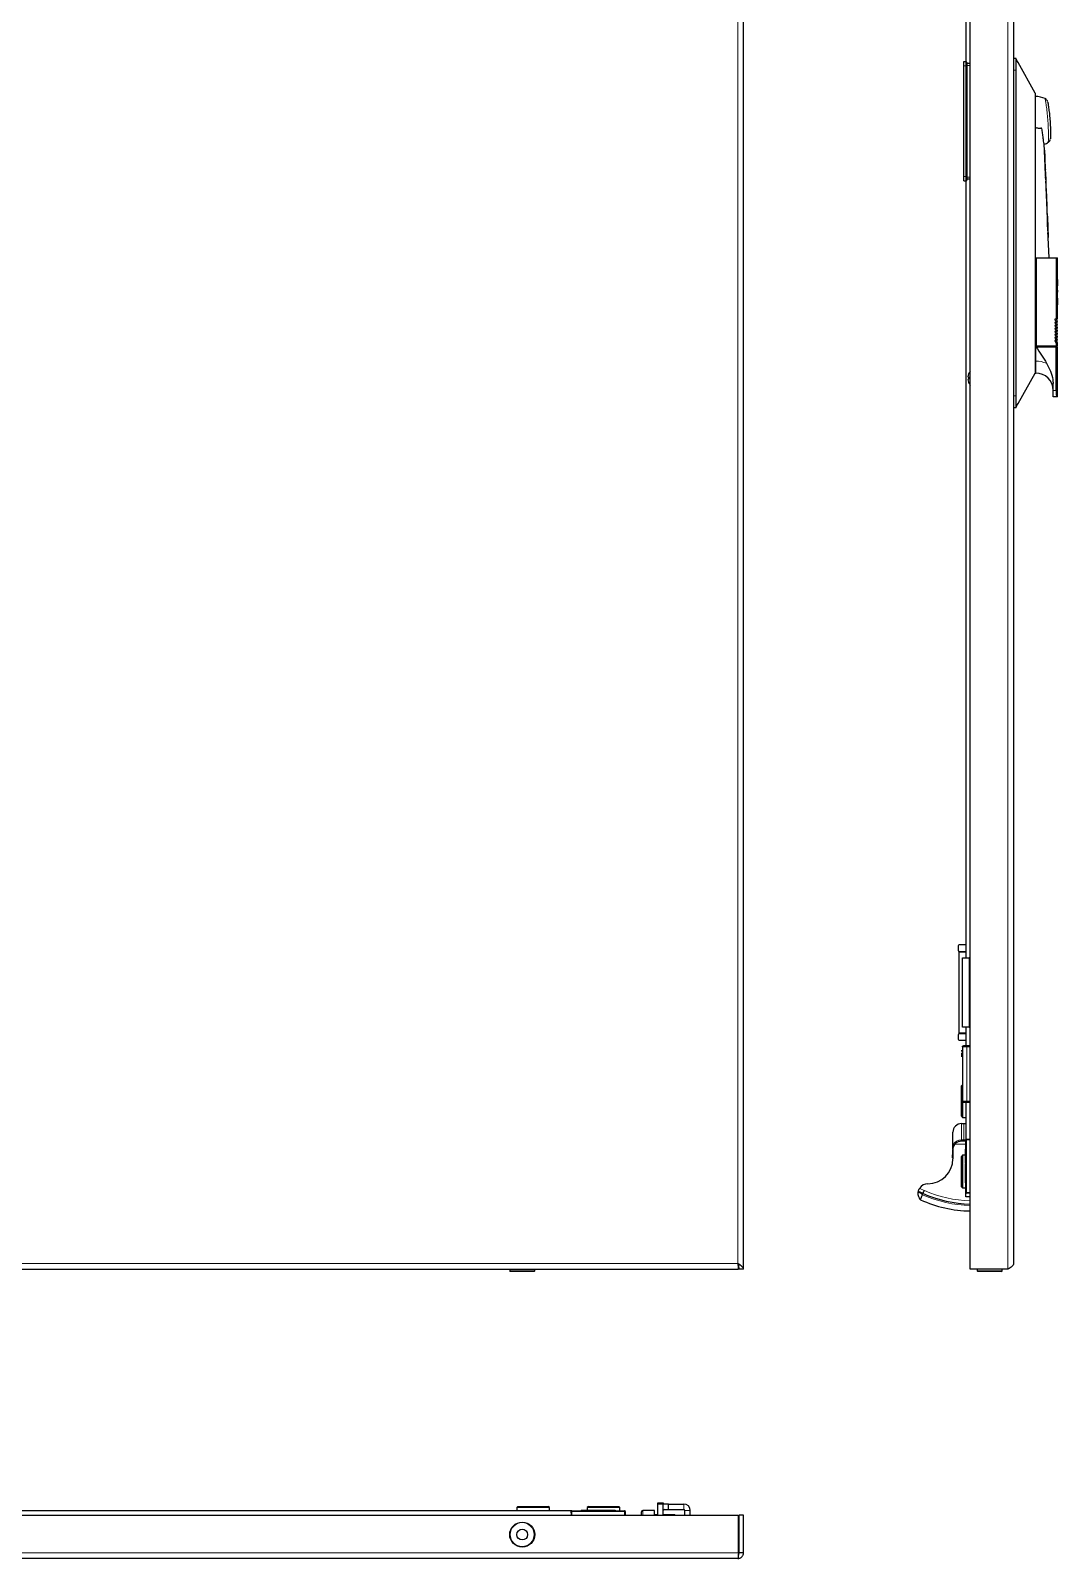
# Model space of a CAD drawing. Header units: millimetres. Extents: x -409 to 1413, y -262 to 1017.
# Drawn here: x 64 to 537, y -242 to 462 of the extents above; entities that cross this region are included whole.
import ezdxf

# ---------------------------------------------------------------- set-up
doc = ezdxf.new("R2010")
doc.units = ezdxf.units.MM

msp = doc.modelspace()

# ---------------------------------------------------------------- linework, layer by layer
at = {"color": 7, "linetype": 'Continuous', "lineweight": 25}
for p, q in [((392.8, -108.54), (392.8, 846.46)), ((497.27, -108.54), (497.27, 846.46)), ((517.27, 843.86), (517.27, 446.46)), ((495.27, 702.96), (495.27, 447.96)), ((494.37, 447.96), (495.27, 447.96)), ((494.37, 445.96), (494.37, 447.96)), ((494.37, 394.96), (494.37, 445.96)), ((495.67, 447.56), (495.67, 445.96)), ((495.67, 447.16), (497.27, 447.16)), ((495.67, 445.96), (495.67, 394.96)), ((518.27, 449.46), (517.27, 449.46)), ((517.27, 446.46), (517.27, 443.96)), ((517.27, 443.96), (517.27, 293.96)), ((518.27, 443.96), (518.27, 293.96)), ((527.27, 433.46), (519.35, 447.55)), ((527.27, 433.46), (527.27, 427.99)), ((527.27, 427.99), (527.27, 420.46)), ((527.27, 420.46), (527.27, 317.46)), ((531.79, 400.79), (531.39, 409.98)), ((534.21, 412.4), (534.22, 412.59)), ((531.51, 406.76), (531.46, 407.14)), ((531.52, 406.76), (531.47, 407.14)), ((531.47, 407.14), (531.59, 403.98)), ((531.52, 406.47), (531.51, 406.76)), ((531.52, 406.76), (531.51, 406.76)), ((531.53, 406.47), (531.52, 406.76)), ((531.53, 406.47), (531.52, 406.47)), ((494.37, 392.96), (494.37, 394.96)), ((495.67, 394.96), (495.67, 393.36)), ((531.88, 398.7), (531.78, 400.79)), ((531.79, 400.78), (531.78, 400.78)), ((532.06, 394.8), (531.83, 398.59)), ((532.04, 395.19), (531.9, 398.29)), ((531.9, 396.9), (532.14, 392.91)), ((532.03, 395.19), (532.06, 394.8)), ((532.1, 393.54), (532.05, 394.8)), ((532.06, 394.8), (532.05, 394.8)), ((494.37, 392.96), (495.27, 392.96)), ((495.27, 392.96), (495.27, 34.96)), ((497.27, 393.76), (495.67, 393.76)), ((532.08, 392.91), (532.07, 392.91)), ((532.14, 392.91), (532.08, 392.91)), ((532.23, 390.68), (532.13, 392.91)), ((532.17, 390.68), (532.17, 390.69)), ((532.17, 390.68), (532.17, 390.68)), ((532.29, 389.42), (532.24, 390.68)), ((532.28, 389.41), (532.28, 389.42)), ((532.39, 386.96), (532.3, 389.1)), ((532.4, 386.96), (532.39, 386.96)), ((532.6, 382.41), (532.4, 386.99)), ((532.45, 384.94), (532.49, 383.97)), ((532.46, 384.94), (532.5, 383.97)), ((532.57, 382.41), (532.56, 382.41)), ((532.69, 380.05), (532.59, 382.41)), ((532.64, 380.05), (532.64, 380.05)), ((532.81, 377.58), (532.7, 380.05)), ((532.76, 378.34), (532.77, 378.34)), ((532.77, 378.34), (532.78, 378.34)), ((532.8, 377.82), (532.79, 377.96)), ((532.82, 377.41), (532.8, 377.7)), ((532.84, 376.11), (532.82, 376.11)), ((532.85, 376.11), (532.83, 376.11)), ((532.89, 375.65), (532.84, 376.89)), ((532.87, 375.32), (532.84, 376.11)), ((532.88, 375.32), (532.85, 376.11)), ((532.86, 375.32), (532.85, 375.32)), ((532.86, 375.32), (532.88, 375.32)), ((532.87, 376.14), (532.92, 375.04)), ((532.91, 375.33), (532.89, 375.65)), ((532.95, 374.44), (532.91, 375.23)), ((533, 373.2), (532.95, 374.44)), ((533.04, 372.4), (533.02, 372.67)), ((533.05, 372.15), (533.04, 372.28)), ((533.18, 369.08), (533.06, 371.75)), ((533.06, 371.68), (533.06, 371.68)), ((533.07, 371.68), (533.07, 371.68)), ((533.18, 367.61), (533.12, 369.06)), ((533.14, 369.08), (533.13, 369.08)), ((533.26, 366.96), (533.17, 369.08)), ((533.69, 357.46), (533.27, 366.97)), ((527.27, 357.46), (527.48, 357.46)), ((527.48, 357.46), (527.72, 357.46)), ((527.72, 357.46), (527.72, 316.96)), ((527.72, 357.46), (536.83, 357.46)), ((536.83, 357.46), (536.83, 329.46)), ((536.83, 357.46), (537.48, 357.46)), ((537.23, 352.46), (537.48, 352.46)), ((537.23, 352.46), (537.23, 342.7)), ((537.47, 350.51), (537.47, 352.46)), ((537.48, 352.46), (537.48, 357.46)), ((537.35, 350.51), (537.35, 344.66)), ((537.36, 350.51), (537.35, 350.51)), ((537.36, 350.51), (537.36, 344.66)), ((537.36, 350.51), (537.48, 350.51)), ((537.48, 349.54), (537.41, 349.54)), ((537.41, 349.54), (537.41, 344.66)), ((537.46, 347.58), (537.46, 344.66)), ((537.47, 347.58), (537.46, 347.58)), ((537.47, 347.58), (537.47, 349.54)), ((537.47, 347.58), (537.47, 344.66)), ((537.47, 347.58), (537.48, 347.58)), ((537.48, 349.54), (537.48, 350.51)), ((537.48, 344.66), (537.48, 347.58)), ((537.41, 342.7), (537.23, 342.7)), ((537.37, 338.9), (537.23, 338.9)), ((537.23, 338.9), (537.23, 335.93)), ((537.29, 338.41), (537.29, 337.61)), ((537.3, 338.41), (537.29, 338.41)), ((537.3, 338.41), (537.3, 337.61)), ((537.3, 338.41), (537.36, 338.41)), ((537.36, 344.66), (537.35, 344.66)), ((537.41, 344.66), (537.36, 344.66)), ((537.41, 342.7), (537.41, 339.78)), ((537.48, 339.78), (537.41, 339.78)), ((537.43, 338.07), (537.42, 338.07)), ((537.47, 338.9), (537.44, 335.93)), ((537.47, 344.66), (537.46, 344.66)), ((537.46, 342.7), (537.46, 341.73)), ((537.47, 342.7), (537.46, 342.7)), ((537.47, 341.73), (537.46, 341.73)), ((537.46, 337.04), (537.47, 338.31)), ((537.47, 342.7), (537.47, 344.66)), ((537.48, 344.66), (537.47, 344.66)), ((537.47, 342.7), (537.47, 341.73)), ((537.47, 342.7), (537.48, 342.7)), ((537.47, 339.78), (537.47, 341.73)), ((537.48, 341.73), (537.47, 341.73)), ((537.48, 338.9), (537.47, 338.9)), ((537.48, 338.31), (537.47, 338.31)), ((537.47, 337.04), (537.48, 338.31)), ((537.48, 341.73), (537.48, 342.7)), ((537.48, 338.9), (537.48, 339.78)), ((537.48, 338.27), (537.48, 338.9)), ((537.48, 338.31), (537.48, 337.04)), ((537.23, 335.93), (537.3, 335.93)), ((537.3, 337.61), (537.29, 337.61)), ((537.29, 337.11), (537.29, 335.93)), ((537.3, 337.11), (537.29, 337.11)), ((537.36, 337.61), (537.3, 337.61)), ((537.3, 337.11), (537.3, 335.93)), ((537.3, 337.11), (537.35, 337.11)), ((537.38, 335.93), (537.4, 335.93)), ((537.4, 337.37), (537.39, 337.37)), ((537.39, 335.93), (537.43, 335.93)), ((537.43, 336.73), (537.42, 336.73)), ((537.42, 336.37), (537.42, 336.35)), ((537.43, 336.37), (537.42, 336.37)), ((537.43, 336.35), (537.42, 336.35)), ((537.42, 336.03), (537.42, 335.93)), ((537.43, 336.03), (537.42, 336.03)), ((537.43, 336.37), (537.43, 336.35)), ((537.43, 336.03), (537.43, 335.93)), ((537.44, 335.93), (537.47, 335.93)), ((537.47, 337.04), (537.46, 337.04)), ((537.46, 335.93), (537.46, 336.54)), ((537.47, 336.54), (537.46, 336.54)), ((537.47, 336.54), (537.47, 337.36)), ((537.47, 337.04), (537.48, 337.04)), ((537.47, 336.54), (537.48, 336.54)), ((537.47, 335.93), (537.47, 336.54)), ((537.48, 329.46), (537.48, 336.54)), ((536.29, 329.36), (536.72, 329.36)), ((536.29, 327.96), (536.72, 327.96)), ((536.29, 326.56), (536.72, 326.56)), ((536.29, 325.16), (536.72, 325.16)), ((537.38, 329.36), (536.72, 329.36)), ((537.38, 327.96), (536.72, 327.96)), ((537.38, 326.56), (536.72, 326.56)), ((537.38, 325.16), (536.72, 325.16)), ((537.48, 328.06), (536.83, 328.06)), ((537.48, 326.66), (536.83, 326.66)), ((537.48, 325.26), (536.83, 325.26)), ((537.48, 328.06), (536.98, 329.36)), ((537.48, 326.66), (536.98, 327.96)), ((537.48, 325.26), (536.98, 326.56)), ((537.48, 323.86), (536.98, 325.16)), ((527.27, 317.46), (527.27, 316.46)), ((527.27, 316.96), (527.48, 316.96)), ((527.48, 316.96), (527.72, 316.96)), ((527.72, 316.96), (536.83, 316.96)), ((535.48, 316.46), (535.46, 316.96)), ((536.29, 323.76), (536.72, 323.76)), ((536.29, 322.36), (536.72, 322.36)), ((536.29, 320.96), (536.72, 320.96)), ((536.29, 319.56), (536.72, 319.56)), ((537.38, 323.76), (536.72, 323.76)), ((537.38, 322.36), (536.72, 322.36)), ((537.38, 320.96), (536.72, 320.96)), ((537.38, 319.56), (536.72, 319.56)), ((537.48, 323.86), (536.83, 323.86)), ((537.48, 322.46), (536.83, 322.46)), ((537.48, 321.06), (536.83, 321.06)), ((537.48, 319.66), (536.83, 319.66)), ((536.83, 318.26), (536.83, 316.96)), ((537.48, 318.26), (536.83, 318.26)), ((536.83, 316.96), (537.48, 316.96)), ((537.48, 322.46), (536.98, 323.76)), ((537.48, 321.06), (536.98, 322.36)), ((537.48, 319.66), (536.98, 320.96)), ((537.48, 318.26), (536.98, 319.56)), ((537.48, 316.96), (537.48, 318.26)), ((527.48, 316.46), (527.27, 316.46)), ((527.27, 309.93), (527.27, 304.46)), ((527.48, 316.46), (527.72, 316.46)), ((527.72, 316.46), (536.83, 316.46)), ((536.83, 296.46), (536.83, 316.46)), ((536.83, 316.46), (537.48, 316.46)), ((537.48, 293.46), (537.48, 316.46)), ((496.56, 304.11), (496.56, 304.03)), ((519.35, 290.38), (527.27, 304.46)), ((527.27, 304.46), (527.48, 304.46)), ((496.25, 302.74), (496.56, 302.66)), ((496.56, 301.57), (496.25, 301.48)), ((496.56, 302.66), (496.56, 301.57)), ((496.56, 300.19), (496.56, 300.12)), ((535.48, 296.46), (535.48, 299.55)), ((517.27, 293.96), (517.27, 291.47)), ((517.27, 291.47), (517.27, -105.94)), ((537.2, 293.46), (535.48, 293.46)), ((537.48, 293.46), (537.2, 293.46)), ((518.27, 288.46), (517.27, 288.46)), ((491.72, 40.46), (491.72, 38.46)), ((495.27, 40.96), (492.22, 40.96)), ((492.22, 37.96), (495.27, 37.96)), ((492.22, 37.96), (492.22, 37.66)), ((492.22, 0.26), (492.22, 37.66)), ((492.22, 37.66), (495.22, 37.66)), ((494.72, 37.96), (494.72, 37.66)), ((495.22, 37.66), (495.27, 37.66)), ((493.77, 2.96), (493.77, 34.96)), ((493.77, 34.96), (496.77, 34.96)), ((497.27, 34.96), (496.77, 34.96)), ((495.22, 0.26), (492.22, 0.26)), ((492.22, 0.26), (492.22, -0.04)), ((496.77, 2.96), (493.77, 2.96)), ((494.72, 0.26), (494.72, -0.04)), ((495.27, 0.26), (495.22, 0.26)), ((495.27, 2.96), (495.27, -5.54)), ((496.77, 2.96), (497.27, 2.96)), ((491.72, -0.54), (491.72, -2.54)), ((495.27, -0.04), (492.22, -0.04)), ((492.22, -3.04), (495.27, -3.04)), ((493.67, -6.04), (493.67, -31.04)), ((497.27, -5.54), (495.67, -5.54)), ((493.67, -23.64), (493.27, -24.04)), ((493.27, -31.04), (493.27, -24.04)), ((493.27, -38.04), (493.27, -31.04)), ((493.77, -31.04), (493.77, -38.54)), ((495.27, -31.54), (495.27, -48.54)), ((495.67, -31.54), (497.16, -31.54)), ((493.27, -38.04), (493.77, -38.54)), ((493.27, -41.39), (493.27, -41.39)), ((493.27, -41.39), (493.3, -41.39)), ((493.3, -41.39), (494.26, -41.39)), ((493.77, -38.54), (495.27, -38.54)), ((494.26, -41.39), (495.27, -41.39)), ((489.27, -51.32), (489.27, -45.39)), ((489.27, -51.32), (489.27, -45.39)), ((495.27, -48.54), (495.57, -48.54)), ((495.27, -73.24), (495.27, -48.84)), ((495.57, -48.54), (496.22, -48.54)), ((496.22, -48.54), (497.27, -48.54)), ((489.16, -55.54), (489.17, -55.54)), ((489.17, -53.71), (489.27, -53.71)), ((489.17, -53.85), (489.27, -53.85)), ((489.17, -53.85), (489.17, -55.4)), ((489.17, -55.4), (489.27, -55.4)), ((489.17, -55.54), (489.27, -55.54)), ((489.17, -55.61), (489.27, -55.61)), ((489.17, -55.74), (489.27, -55.74)), ((489.17, -56.74), (489.17, -55.74)), ((489.27, -53.39), (489.27, -51.32)), ((489.27, -53.39), (489.27, -57.64)), ((493.27, -49.39), (495.27, -49.39)), ((493.77, -56.04), (493.27, -56.54)), ((495.07, -56.04), (493.77, -56.04)), ((493.77, -56.04), (493.77, -63.54)), ((495.07, -56.14), (495.07, -53.18)), ((495.07, -53.18), (495.27, -53.18)), ((495.07, -58.13), (495.07, -56.14)), ((495.07, -56.14), (495.27, -56.14)), ((489.17, -57.24), (489.17, -56.74)), ((489.17, -56.74), (489.27, -56.74)), ((489.17, -57.24), (489.27, -57.24)), ((493.27, -63.54), (493.27, -56.54)), ((495.05, -59.58), (495.27, -59.58)), ((495.07, -62.74), (495.05, -62.74)), ((495.07, -58.13), (495.27, -58.13)), ((495.07, -59.49), (495.07, -58.13)), ((495.07, -59.49), (495.27, -59.49)), ((495.07, -61.15), (495.07, -59.74)), ((495.07, -61.15), (495.27, -61.15)), ((495.07, -62.19), (495.07, -61.15)), ((495.07, -62.19), (495.27, -62.19)), ((495.07, -64.07), (495.07, -62.19)), ((493.27, -70.54), (493.27, -63.54)), ((493.77, -63.54), (493.77, -71.04)), ((495.07, -64.07), (495.27, -64.07)), ((495.07, -64.87), (495.07, -64.07)), ((495.07, -64.87), (495.27, -64.87)), ((495.07, -68.68), (495.27, -68.68)), ((475.54, -73.57), (473.38, -72.67)), ((493.27, -70.54), (493.77, -71.04)), ((493.77, -71.04), (495.27, -71.04)), ((495.27, -75.19), (495.27, -73.24)), ((497.27, -75.19), (495.27, -75.19)), ((497.27, -73.54), (495.57, -73.54)), ((-198.9, -108.54), (390.5, -108.54)), ((285.05, -108.54), (285.05, -109.29)), ((296.3, -109.54), (285.3, -109.54)), ((296.55, -109.29), (296.55, -108.54)), ((390.5, -106.54), (390.5, -108.54)), ((392.8, -108.54), (390.8, -108.54)), ((514.67, -108.54), (497.27, -108.54)), ((500.52, -108.54), (500.52, -109.29)), ((511.77, -109.54), (500.77, -109.54)), ((512.02, -109.29), (512.02, -108.54)), ((288.8, -217.8), (288.3, -218.3)), ((288.8, -217.8), (302.8, -217.8)), ((303.3, -218.3), (302.8, -217.8)), ((321.3, -217.8), (320.8, -218.3)), ((321.3, -217.8), (335.3, -217.8)), ((335.8, -218.3), (335.3, -217.8)), ((353.25, -216.25), (355.75, -216.25)), ((353.25, -216.75), (353.25, -216.25)), ((353.25, -221.8), (353.25, -216.75)), ((355.75, -216.25), (355.75, -216.75)), ((355.75, -221.8), (355.75, -216.75)), ((356.25, -216.75), (355.75, -216.79)), ((358.25, -216.75), (356.25, -216.75)), ((358.25, -219.25), (358.25, -216.75)), ((358.25, -216.75), (365.25, -216.75)), ((-198.9, -221.8), (390.5, -221.8)), ((313.3, -219.8), (-121.7, -219.8)), ((288.3, -218.3), (288.3, -219.8)), ((303.3, -218.3), (288.3, -218.3)), ((303.3, -219.8), (303.3, -218.3)), ((313.3, -219.8), (313.3, -220.1)), ((313.3, -220.75), (313.3, -220.1)), ((313.3, -220.75), (313.3, -221.8)), ((313.6, -219.8), (338, -219.8)), ((317.95, -219.6), (317.95, -219.8)), ((317.95, -219.6), (318.3, -219.6)), ((318.3, -219.6), (318.3, -219.8)), ((318.3, -219.6), (318.55, -219.6)), ((318.55, -219.6), (318.55, -219.8)), ((318.55, -219.6), (318.66, -219.6)), ((318.66, -219.6), (318.66, -219.8)), ((319.69, -219.6), (319.69, -219.8)), ((319.69, -219.6), (320.34, -219.6)), ((320.36, -219.6), (320.36, -219.8)), ((320.36, -219.6), (320.7, -219.6)), ((320.7, -219.6), (320.7, -219.8)), ((320.8, -218.3), (320.8, -219.6)), ((335.8, -218.3), (320.8, -218.3)), ((324.02, -219.8), (324.02, -219.57)), ((324.15, -219.6), (324.93, -219.6)), ((324.93, -219.6), (325.73, -219.6)), ((324.93, -219.6), (324.93, -219.8)), ((325.73, -219.6), (325.73, -219.8)), ((325.73, -219.6), (326.21, -219.6)), ((326.21, -219.6), (326.21, -219.8)), ((326.21, -219.6), (327.6, -219.6)), ((327.24, -219.57), (327.24, -219.6)), ((327.6, -219.6), (327.6, -219.8)), ((327.6, -219.6), (328.65, -219.6)), ((328.65, -219.6), (328.65, -219.8)), ((329.69, -219.6), (329.69, -219.8)), ((329.69, -219.6), (331.66, -219.6)), ((331.66, -219.6), (331.66, -219.8)), ((331.66, -219.6), (333.65, -219.6)), ((333.65, -219.6), (333.65, -219.8)), ((335.8, -219.8), (335.8, -218.3)), ((338.3, -220.1), (338.3, -221.8)), ((345.75, -221.8), (345.75, -220.35)), ((351.75, -219.75), (346.35, -219.75)), ((351.75, -221.8), (351.75, -219.75)), ((353.25, -221.75), (352, -221.75)), ((361.2, -221.75), (355.75, -221.75)), ((356.25, -219.25), (358.25, -219.25)), ((358.25, -219.25), (365.25, -219.25)), ((361.25, -221.8), (361.2, -221.75)), ((361.2, -221.8), (361.2, -221.75)), ((365.75, -221.8), (365.75, -219.75)), ((368.25, -221.8), (368.25, -219.75)), ((390.5, -239.2), (390.5, -221.8)), ((392.8, -221.8), (390.8, -221.8)), ((390.8, -239.2), (390.8, -221.8)), ((392.8, -239.2), (392.8, -221.8)), ((392.8, -239.2), (390.8, -239.2)), ((390.2, -241.8), (-198.6, -241.8))]:
    msp.add_line(p, q, dxfattribs=at)
at = {"color": 8, "linetype": 'Continuous', "lineweight": 18}
for p, q in [((514.67, -108.54), (514.67, 846.46)), ((390.2, -105.94), (390.2, 843.86)), ((494.37, 445.96), (495.27, 445.96)), ((495.27, 445.96), (495.27, 447.96)), ((495.27, 394.96), (495.27, 445.96)), ((495.27, 445.96), (495.67, 445.96)), ((497.27, 446.16), (495.67, 446.16)), ((518.27, 443.96), (517.27, 443.96)), ((494.37, 394.96), (495.27, 394.96)), ((495.27, 394.96), (495.67, 394.96)), ((495.27, 392.96), (495.27, 394.96)), ((495.67, 394.76), (497.27, 394.76)), ((532.46, 384.94), (532.45, 384.94)), ((532.5, 383.97), (532.49, 383.97)), ((527.48, 357.46), (527.48, 316.96)), ((536.83, 329.46), (537.48, 329.46)), ((527.48, 309.93), (527.27, 309.93)), ((527.48, 304.46), (527.48, 309.93)), ((535.48, 296.46), (536.83, 296.46)), ((518.27, 293.96), (517.27, 293.96)), ((495.22, 37.66), (495.22, 37.96)), ((495.22, 34.96), (495.22, 37.66)), ((496.77, 2.96), (496.77, 34.96)), ((495.22, 0.26), (495.22, 2.96)), ((495.22, -0.04), (495.22, 0.26)), ((495.67, -6.04), (497.27, -6.04)), ((495.67, -31.04), (495.67, -6.04)), ((497.27, -31.04), (495.67, -31.04)), ((493.3, -48.89), (493.3, -41.39)), ((494.26, -41.39), (494.26, -48.89)), ((489.27, -45.39), (489.27, -45.39)), ((493.27, -49.39), (493.27, -48.89)), ((493.27, -48.89), (493.3, -48.89)), ((493.3, -49.39), (493.3, -48.89)), ((493.3, -48.89), (494.26, -48.89)), ((494.26, -48.89), (495.27, -48.89)), ((495.27, -48.84), (495.57, -48.84)), ((495.57, -48.54), (495.57, -48.84)), ((497.27, -48.84), (495.57, -48.84)), ((495.57, -48.84), (495.57, -73.24)), ((495.27, -50.89), (490.15, -50.89)), ((495.07, -67.44), (495.27, -67.44)), ((473.94, -71.28), (476.14, -72.19)), ((495.27, -73.24), (495.57, -73.24)), ((495.57, -73.24), (497.27, -73.24)), ((495.57, -73.24), (495.57, -73.54)), ((-198.6, -105.94), (390.2, -105.94)), ((285.05, -109.29), (296.55, -109.29)), ((500.52, -109.29), (512.02, -109.29)), ((355.75, -216.75), (353.25, -216.75)), ((365.25, -219.25), (365.25, -216.75)), ((313.6, -220.1), (313.3, -220.1)), ((313.6, -220.1), (313.6, -219.8)), ((338, -220.1), (313.6, -220.1)), ((313.6, -220.1), (313.6, -221.8)), ((322.43, -219.6), (322.43, -219.8)), ((338, -219.8), (338, -220.1)), ((338.3, -220.1), (338, -220.1)), ((338, -221.8), (338, -220.1)), ((346.35, -219.75), (346.35, -221.8)), ((352, -221.75), (352, -221.8)), ((365.75, -219.75), (368.25, -219.75)), ((390.5, -239.2), (-198.9, -239.2))]:
    msp.add_line(p, q, dxfattribs=at)
at = {"color": 7, "linetype": 'Continuous', "lineweight": 25, "flags": 128}
for points in [[(531.83, 398.59), (531.87, 397.64), (531.9, 396.9)], [(532.08, 392.91), (532.13, 391.66), (532.17, 390.68)], [(532.45, 384.28), (532.56, 381.91), (532.64, 380.05)], [(532.49, 383.97), (532.53, 383.1), (532.56, 382.41)], [(532.5, 383.97), (532.54, 383.1), (532.57, 382.41)], [(532.84, 375.46), (533.03, 371.07), (533.18, 367.61)], [(533.13, 369.08), (532.97, 372.57), (532.85, 375.32)], [(533.14, 369.08), (532.98, 372.57), (532.86, 375.32)], [(537.39, 336.63), (537.39, 336.45), (537.39, 336.31)], [(537.42, 336.37), (537.42, 336.57), (537.42, 336.73)], [(537.43, 336.37), (537.43, 336.57), (537.43, 336.73)], [(390.8, -228.3), (390.66, -228.05), (390.5, -227.78)], [(390.5, -236.82), (390.66, -236.55), (390.8, -236.3)]]:
    msp.add_lwpolyline(points, dxfattribs=at)
at = {"color": 8, "linetype": 'Continuous', "lineweight": 18, "flags": 128}
for points in [[(390.5, -228.38), (390.79, -228.96), (390.8, -228.98)], [(390.8, -235.61), (390.79, -235.64), (390.5, -236.22)]]:
    msp.add_lwpolyline(points, dxfattribs=at)
at = {"color": 7, "linetype": 'Continuous', "lineweight": 25}
for radius in [5.75, 2.5]:
    msp.add_circle((290.8, -230.8), radius, dxfattribs=at)
at = {"color": 8, "linetype": 'Continuous', "lineweight": 18}
msp.add_circle((290.8, -230.8), 5.5, dxfattribs=at)
at = {"color": 7, "linetype": 'Continuous', "lineweight": 25}
for centre, radius, start, end in [((495.27, 447.56), 0.4, 0, 90), ((527.27, 420.46), 11.4, 66.37549, 90), ((527.27, 420.46), 11.4, 291.36213, 301.71629), ((495.27, 393.36), 0.4, 270, 0), ((537.38, 329.46), 0.1, 270, 0), ((537.38, 328.06), 0.1, 270, 0), ((537.38, 326.66), 0.1, 270, 0), ((537.38, 325.26), 0.1, 270, 0), ((537.38, 323.86), 0.1, 270, 0), ((537.38, 322.46), 0.1, 270, 0), ((537.38, 321.06), 0.1, 270, 0), ((537.38, 319.66), 0.1, 270, 0), ((501.66, 302.12), 5.45, 159.42245, 173.41237), ((501.52, 302.11), 5.35, 142.60007, 158.09132), ((527.48, 296.46), 8, 0, 90), ((501.66, 302.11), 5.45, 186.58763, 200.57755), ((501.52, 302.11), 5.35, 201.90868, 217.39993), ((492.22, 40.46), 0.5, 90, 180), ((492.22, 38.46), 0.5, 180, 270), ((492.22, -0.54), 0.5, 90, 180), ((492.22, -2.54), 0.5, 180, 270), ((493.27, -45.39), 4, 90, 180), ((493.27, -45.39), 4, 90, 180), ((495.57, -48.84), 0.3, 90, 180), ((493.27, -53.39), 4, 141.31781, 180), ((477.77, -57.64), 11.5, 270, 0), ((477.77, -73.64), 4.5, 90, 148.43185), ((498.27, -23.49), 58.2, 245.70354, 269.01549), ((498.27, -23.49), 55, 245.58594, 268.9582), ((495.57, -73.24), 0.3, 180, 270), ((285.3, -109.29), 0.25, 180, 270), ((296.3, -109.29), 0.25, 270, 0), ((500.77, -109.29), 0.25, 180, 270), ((511.77, -109.29), 0.25, 270, 0), ((365.25, -219.75), 3, 0, 90), ((313.6, -220.1), 0.3, 90, 180), ((338, -220.1), 0.3, 0, 90), ((346.35, -220.35), 0.6, 90, 180), ((352, -221.5), 0.25, 180, 270), ((356.25, -219.75), 0.5, 90, 180), ((365.25, -219.75), 0.5, 0, 90), ((383.3, -232.3), 7.5, 343.7398, 16.2602)]:
    msp.add_arc(centre, radius, start, end, dxfattribs=at)
at = {"color": 8, "linetype": 'Continuous', "lineweight": 18}
for centre, radius, start, end in [((527.63, 297.87), 12.07, 66.28954, 90.71323), ((493.27, -53.39), 4.5, 90, 152.71955), ((493.77, -48.9), 0.491, 271.15589, 1.11103), ((498.27, -23.49), 55.65, 245.60841, 268.97035), ((498.27, -23.49), 53.5, 245.55903, 268.92899)]:
    msp.add_arc(centre, radius, start, end, dxfattribs=at)
at = {"color": 7, "linetype": 'Continuous', "lineweight": 25}
for points, knots in [([(518.27, 449.46), (518.27, 449.4), (518.27, 449.28), (518.27, 448.33), (518.27, 446.94), (518.27, 445.39), (518.27, 444.37), (518.27, 443.96)], [0, 0, 0, 0, 0.214694, 0.429388, 0.644082, 0.858775, 1, 1, 1, 1]), ([(519.35, 447.55), (519.16, 447.85), (518.8, 448.43), (518.45, 449.13), (518.28, 449.47)], [0, 0, 0, 0, 0.525323, 1, 1, 1, 1]), ([(532.9, 429.7), (532.88, 429.76), (532.82, 429.94), (532.64, 430.25), (532.33, 430.63), (532.02, 430.8), (531.85, 430.89)], [0, 0, 0, 0, 0.124152, 0.341643, 0.649974, 1, 1, 1, 1]), ([(532.98, 429.36), (532.97, 429.39), (532.96, 429.48), (533.05, 428.98), (533.25, 427.79), (533.59, 425.56), (533.9, 422.8), (534.14, 419.85), (534.25, 417.07), (534.27, 414.75), (534.24, 413.12), (534.21, 412.46), (534.21, 412.41), (534.21, 412.4)], [0, 0, 0, 0, 0.030403, 0.098769, 0.206023, 0.316924, 0.429796, 0.54227, 0.652144, 0.75822, 0.860909, 0.962167, 1, 1, 1, 1]), ([(531.37, 409.98), (531.37, 409.97), (531.38, 409.95), (531.13, 411.31), (530.81, 413.51), (530.52, 415.58), (530.45, 416.8), (530.21, 417.18), (530.14, 417.22), (530.08, 417.25), (529.95, 417.23), (529.51, 417.16), (528.58, 417.13), (527.77, 417.34), (527.29, 417.46)], [0, 0, 0, 0, 0.1420884, 0.3674634, 0.5915606, 0.7394261, 0.8133096, 0.8201913, 0.8256124, 0.8293026, 0.8330422, 0.8487573, 0.9118768, 1, 1, 1, 1]), ([(533.27, 410.79), (533.35, 410.84), (533.57, 410.97), (533.82, 411.26), (534.03, 411.6), (534.13, 411.88), (534.17, 412.04), (534.18, 412.1)], [0, 0, 0, 0, 0.174701, 0.458342, 0.696381, 0.888501, 1, 1, 1, 1]), ([(531.62, 404.04), (531.6, 404.48), (531.56, 405.35), (531.54, 406.1), (531.53, 406.47)], [0, 0, 0, 0, 0.500963, 1, 1, 1, 1]), ([(531.59, 403.98), (531.62, 403.39), (531.67, 402.21), (531.76, 400.51), (531.84, 399.19), (531.89, 398.54), (531.9, 398.31), (531.9, 398.29), (531.9, 398.28)], [0, 0, 0, 0, 0.250282, 0.499393, 0.748791, 0.874699, 0.937286, 1, 1, 1, 1]), ([(531.79, 400.78), (531.79, 400.8), (531.79, 400.83), (531.78, 401.09), (531.75, 401.44), (531.72, 402.03), (531.67, 402.91), (531.63, 403.66), (531.62, 404.04)], [0, 0, 0, 0, 0.124416, 0.248357, 0.373982, 0.500169, 0.7494, 1, 1, 1, 1]), ([(532.29, 389.39), (532.29, 389.43), (532.29, 389.51), (532.29, 389.18), (532.3, 388.59), (532.32, 388.07), (532.32, 387.81)], [0, 0, 0, 0, 0.248736, 0.498686, 0.748107, 1, 1, 1, 1]), ([(532.32, 387.81), (532.33, 387.54), (532.35, 386.99), (532.39, 385.79), (532.43, 384.88), (532.45, 384.28)], [0, 0, 0, 0, 0.249362, 0.499672, 1, 1, 1, 1]), ([(532.39, 386.96), (532.39, 386.95), (532.39, 386.94), (532.39, 386.76), (532.39, 386.52), (532.4, 386.16), (532.42, 385.64), (532.44, 385.22), (532.45, 384.94)], [0, 0, 0, 0, 0.249432, 0.37514, 0.499356, 0.623458, 0.749245, 1, 1, 1, 1]), ([(532.4, 386.96), (532.4, 386.95), (532.4, 386.94), (532.4, 386.76), (532.4, 386.52), (532.41, 386.16), (532.43, 385.64), (532.45, 385.22), (532.46, 384.94)], [0, 0, 0, 0, 0.249432, 0.37514, 0.499356, 0.623458, 0.749245, 1, 1, 1, 1]), ([(532.79, 377.96), (532.79, 377.9), (532.8, 377.78), (532.81, 377.36), (532.83, 376.73), (532.86, 375.9), (532.89, 375.33), (532.9, 375.04)], [0, 0, 0, 0, 0.1246, 0.248977, 0.500405, 0.749333, 1, 1, 1, 1]), ([(532.91, 375.04), (532.89, 375.56), (532.86, 376.34), (532.82, 377.3), (532.81, 377.65), (532.8, 377.82)], [0, 0, 0, 0, 0.4989654, 0.749922, 1, 1, 1, 1]), ([(532.92, 375.04), (532.9, 375.47), (532.87, 376.1), (532.84, 376.9), (532.82, 377.24), (532.82, 377.41)], [0, 0, 0, 0, 0.50146, 0.750257, 1, 1, 1, 1]), ([(532.83, 376.11), (532.83, 376.1), (532.83, 376.08), (532.83, 375.93), (532.83, 375.75), (532.83, 375.59), (532.84, 375.5), (532.84, 375.46)], [0, 0, 0, 0, 0.249445, 0.498999, 0.74851, 0.873859, 1, 1, 1, 1]), ([(532.9, 375.04), (532.91, 374.76), (532.94, 374.2), (532.98, 373.38), (533.01, 372.76), (533.04, 372.34), (533.04, 372.21), (533.05, 372.15)], [0, 0, 0, 0, 0.248731, 0.497377, 0.750528, 0.875233, 1, 1, 1, 1]), ([(533.04, 372.28), (533.03, 372.45), (533.02, 372.8), (532.97, 373.75), (532.93, 374.53), (532.91, 375.04)], [0, 0, 0, 0, 0.249575, 0.500842, 1, 1, 1, 1]), ([(532.92, 375.04), (532.94, 374.66), (532.96, 374.19), (532.98, 373.77), (532.98, 373.68)], [0, 0, 0, 0, 0.802786, 1, 1, 1, 1]), ([(533.02, 372.67), (533.02, 372.85), (533, 373.19), (532.97, 373.99), (532.94, 374.62), (532.92, 375.04)], [0, 0, 0, 0, 0.2508953, 0.500775, 1, 1, 1, 1]), ([(533.05, 372.11), (533.05, 372.04), (533.06, 371.86), (533.06, 371.75), (533.07, 371.68)], [0, 0, 0, 0, 0.3349706, 1, 1, 1, 1]), ([(533.18, 367.61), (533.18, 367.57), (533.19, 367.49), (533.2, 367.32), (533.21, 367.14), (533.22, 366.99), (533.23, 366.97), (533.23, 366.96)], [0, 0, 0, 0, 0.125388, 0.250591, 0.500192, 0.749805, 1, 1, 1, 1]), ([(537.42, 338.07), (537.42, 338.14), (537.42, 338.3), (537.42, 338.51), (537.41, 338.67), (537.39, 338.88), (537.37, 338.89), (537.36, 338.9)], [0, 0, 0, 0, 0.125885, 0.2500023, 0.3752557, 0.5012371, 1, 1, 1, 1]), ([(537.36, 338.41), (537.37, 338.4), (537.38, 338.39), (537.39, 338.29), (537.39, 338.2), (537.39, 338.1), (537.39, 338.04), (537.39, 338.01)], [0, 0, 0, 0, 0.464779, 0.639498, 0.766783, 0.894486, 1, 1, 1, 1]), ([(537.39, 338.01), (537.39, 337.96), (537.39, 337.89), (537.39, 337.79), (537.39, 337.7), (537.38, 337.62), (537.37, 337.61), (537.36, 337.61)], [0, 0, 0, 0, 0.144848, 0.259554, 0.374146, 0.548842, 1, 1, 1, 1]), ([(537.43, 338.07), (537.43, 338.16), (537.43, 338.32), (537.42, 338.53), (537.42, 338.7), (537.4, 338.88), (537.38, 338.89), (537.37, 338.9)], [0, 0, 0, 0, 0.149141, 0.264134, 0.378852, 0.560232, 1, 1, 1, 1]), ([(537.39, 337.37), (537.4, 337.39), (537.41, 337.44), (537.41, 337.56), (537.42, 337.7), (537.42, 337.85), (537.42, 337.98), (537.42, 338.07)], [0, 0, 0, 0, 0.249783, 0.499064, 0.624235, 0.749653, 1, 1, 1, 1]), ([(537.4, 337.37), (537.41, 337.4), (537.42, 337.46), (537.42, 337.63), (537.43, 337.82), (537.43, 337.97), (537.43, 338.05), (537.43, 338.07)], [0, 0, 0, 0, 0.331473, 0.546481, 0.762526, 0.960277, 1, 1, 1, 1]), ([(537.35, 337.11), (537.36, 337.11), (537.37, 337.11), (537.38, 337.05), (537.38, 336.98), (537.39, 336.88), (537.39, 336.76), (537.39, 336.67), (537.39, 336.63)], [0, 0, 0, 0, 0.362307, 0.499762, 0.603895, 0.707751, 0.888159, 1, 1, 1, 1]), ([(537.42, 336.73), (537.42, 336.8), (537.41, 336.92), (537.41, 337.06), (537.41, 337.16), (537.41, 337.24), (537.4, 337.32), (537.4, 337.35), (537.39, 337.37)], [0, 0, 0, 0, 0.250367, 0.375745, 0.500635, 0.625633, 0.750126, 1, 1, 1, 1]), ([(537.39, 336.31), (537.39, 336.28), (537.39, 336.21), (537.39, 336.09), (537.39, 335.99), (537.39, 335.94), (537.39, 335.93)], [0, 0, 0, 0, 0.2561394, 0.5126978, 0.9190221, 1, 1, 1, 1]), ([(537.43, 336.73), (537.43, 336.83), (537.42, 336.99), (537.42, 337.18), (537.41, 337.31), (537.41, 337.35), (537.4, 337.37)], [0, 0, 0, 0, 0.336422, 0.52346, 0.710673, 1, 1, 1, 1]), ([(537.42, 336.03), (537.42, 336.03), (537.42, 336.05), (537.42, 336.09), (537.42, 336.19), (537.42, 336.29), (537.42, 336.35)], [0, 0, 0, 0, 0.1253633, 0.2500316, 0.4996752, 1, 1, 1, 1]), ([(537.43, 336.03), (537.43, 336.04), (537.43, 336.06), (537.43, 336.14), (537.43, 336.24), (537.43, 336.32), (537.43, 336.35)], [0, 0, 0, 0, 0.20263, 0.420406, 0.728008, 1, 1, 1, 1]), ([(536.82, 328.06), (536.73, 328.28), (536.6, 328.61), (536.42, 329.04), (536.33, 329.26), (536.29, 329.36)], [0, 0, 0, 0, 0.499993, 0.749996, 1, 1, 1, 1]), ([(536.82, 326.66), (536.73, 326.88), (536.6, 327.21), (536.42, 327.64), (536.33, 327.86), (536.29, 327.96)], [0, 0, 0, 0, 0.499993, 0.749996, 1, 1, 1, 1]), ([(536.82, 325.26), (536.73, 325.48), (536.6, 325.81), (536.42, 326.24), (536.33, 326.46), (536.29, 326.56)], [0, 0, 0, 0, 0.499993, 0.749996, 1, 1, 1, 1]), ([(536.82, 323.86), (536.73, 324.08), (536.6, 324.41), (536.42, 324.84), (536.33, 325.06), (536.29, 325.16)], [0, 0, 0, 0, 0.499993, 0.749996, 1, 1, 1, 1]), ([(536.72, 329.36), (536.73, 329.37), (536.76, 329.37), (536.8, 329.39), (536.82, 329.42), (536.82, 329.45), (536.83, 329.46), (536.83, 329.46)], [0, 0, 0, 0, 0.295691, 0.568687, 0.759853, 0.951912, 1, 1, 1, 1]), ([(536.72, 327.96), (536.73, 327.97), (536.76, 327.97), (536.8, 327.99), (536.82, 328.02), (536.82, 328.05), (536.83, 328.06), (536.83, 328.06)], [0, 0, 0, 0, 0.295691, 0.568687, 0.759853, 0.951912, 1, 1, 1, 1]), ([(536.72, 326.56), (536.73, 326.57), (536.76, 326.57), (536.8, 326.59), (536.82, 326.62), (536.82, 326.65), (536.83, 326.66), (536.83, 326.66)], [0, 0, 0, 0, 0.2956914, 0.5686867, 0.7598531, 0.9519121, 1, 1, 1, 1]), ([(536.72, 325.16), (536.73, 325.17), (536.76, 325.17), (536.8, 325.19), (536.82, 325.22), (536.82, 325.25), (536.83, 325.26), (536.83, 325.26)], [0, 0, 0, 0, 0.2956914, 0.5686867, 0.7598531, 0.9519121, 1, 1, 1, 1]), ([(536.82, 322.46), (536.73, 322.68), (536.6, 323.01), (536.42, 323.44), (536.33, 323.66), (536.29, 323.76)], [0, 0, 0, 0, 0.4999933, 0.7499958, 1, 1, 1, 1]), ([(536.82, 321.06), (536.73, 321.28), (536.6, 321.61), (536.42, 322.04), (536.33, 322.26), (536.29, 322.36)], [0, 0, 0, 0, 0.499993, 0.749996, 1, 1, 1, 1]), ([(536.82, 319.66), (536.73, 319.88), (536.6, 320.21), (536.42, 320.64), (536.33, 320.86), (536.29, 320.96)], [0, 0, 0, 0, 0.499993, 0.749996, 1, 1, 1, 1]), ([(536.82, 318.26), (536.73, 318.48), (536.6, 318.81), (536.42, 319.24), (536.33, 319.46), (536.29, 319.56)], [0, 0, 0, 0, 0.499993, 0.749996, 1, 1, 1, 1]), ([(536.72, 323.76), (536.73, 323.77), (536.76, 323.77), (536.8, 323.79), (536.82, 323.82), (536.82, 323.85), (536.83, 323.86), (536.83, 323.86)], [0, 0, 0, 0, 0.295691, 0.568687, 0.759853, 0.951912, 1, 1, 1, 1]), ([(536.72, 322.36), (536.73, 322.37), (536.76, 322.37), (536.8, 322.39), (536.82, 322.42), (536.82, 322.45), (536.83, 322.46), (536.83, 322.46)], [0, 0, 0, 0, 0.295691, 0.568687, 0.759853, 0.951912, 1, 1, 1, 1]), ([(536.72, 320.96), (536.73, 320.97), (536.76, 320.97), (536.8, 320.99), (536.82, 321.02), (536.82, 321.05), (536.83, 321.06), (536.83, 321.06)], [0, 0, 0, 0, 0.295691, 0.568687, 0.759853, 0.951912, 1, 1, 1, 1]), ([(536.72, 319.56), (536.73, 319.57), (536.76, 319.57), (536.8, 319.59), (536.82, 319.62), (536.82, 319.65), (536.83, 319.66), (536.83, 319.66)], [0, 0, 0, 0, 0.295691, 0.568687, 0.759853, 0.951912, 1, 1, 1, 1]), ([(527.27, 316.46), (527.27, 315.33), (527.27, 313), (527.27, 310.98), (527.27, 309.93)], [0, 0, 0, 0, 0.484389, 1, 1, 1, 1]), ([(527.72, 316.46), (528.54, 315.22), (530.19, 312.73), (531.72, 310.19), (532.48, 308.92)], [0, 0, 0, 0, 0.499713, 1, 1, 1, 1]), ([(532.48, 308.92), (533.09, 307.75), (534.33, 305.37), (535.34, 302.17), (535.45, 300.18), (535.48, 299.55)], [0, 0, 0, 0, 0.401015, 0.812371, 1, 1, 1, 1]), ([(535.48, 293.46), (535.48, 293.5), (535.48, 293.58), (535.48, 294.18), (535.48, 295.06), (535.48, 295.87), (535.48, 296.34), (535.48, 296.46)], [0, 0, 0, 0, 0.244194, 0.488981, 0.716656, 0.923156, 1, 1, 1, 1]), ([(536.83, 296.46), (536.83, 296.17), (536.84, 295.58), (536.9, 294.78), (536.98, 294.11), (537.08, 293.62), (537.16, 293.47), (537.2, 293.46), (537.2, 293.46)], [0, 0, 0, 0, 0.169896, 0.33938, 0.519039, 0.726848, 0.970472, 1, 1, 1, 1]), ([(518.27, 293.96), (518.27, 293.35), (518.27, 292.11), (518.27, 290.46), (518.27, 289.22), (518.27, 288.56), (518.27, 288.49), (518.27, 288.46)], [0, 0, 0, 0, 0.21469, 0.42938, 0.644073, 0.858767, 1, 1, 1, 1]), ([(518.28, 288.46), (518.45, 288.79), (518.8, 289.5), (519.16, 290.07), (519.35, 290.38)], [0, 0, 0, 0, 0.47459, 1, 1, 1, 1]), ([(493.37, -8.03), (493.37, -7.98), (493.37, -7.89), (493.37, -7.8), (493.37, -7.72), (493.37, -7.59), (493.37, -7.56), (493.37, -7.54)], [0, 0, 0, 0, 0.1246927, 0.1871822, 0.2497734, 0.5000394, 1, 1, 1, 1]), ([(493.37, -8.24), (493.37, -8.24), (493.37, -8.24), (493.37, -8.23), (493.37, -8.21), (493.37, -8.19), (493.37, -8.15), (493.37, -8.11), (493.37, -8.07), (493.37, -8.05), (493.37, -8.03)], [0, 0, 0, 0, 0.128825, 0.180169, 0.243397, 0.36986, 0.499864, 0.749649, 0.843476, 1, 1, 1, 1]), ([(493.37, -9.75), (493.37, -9.67), (493.37, -9.52), (493.37, -9.3), (493.37, -9.12), (493.37, -8.95), (493.37, -8.85), (493.37, -8.84), (493.37, -8.83)], [0, 0, 0, 0, 0.125049, 0.249886, 0.370856, 0.49982, 0.749609, 1, 1, 1, 1]), ([(493.37, -10.59), (493.37, -10.59), (493.37, -10.58), (493.37, -10.49), (493.37, -10.39), (493.37, -10.26), (493.37, -10.05), (493.37, -9.87), (493.37, -9.75)], [0, 0, 0, 0, 0.25007, 0.379181, 0.500499, 0.62417, 0.750842, 1, 1, 1, 1]), ([(493.37, -26.48), (493.37, -26.48), (493.37, -26.49), (493.37, -26.58), (493.37, -26.68), (493.37, -26.81), (493.37, -27.02), (493.37, -27.2), (493.37, -27.32)], [0, 0, 0, 0, 0.25007, 0.379559, 0.500499, 0.624556, 0.750843, 1, 1, 1, 1]), ([(493.37, -27.32), (493.37, -27.36), (493.37, -27.44), (493.37, -27.59), (493.37, -27.77), (493.37, -27.95), (493.37, -28.12), (493.37, -28.22), (493.37, -28.24), (493.37, -28.24)], [0, 0, 0, 0, 0.062637, 0.125278, 0.250072, 0.374841, 0.499994, 0.749696, 1, 1, 1, 1]), ([(493.37, -28.83), (493.37, -28.83), (493.37, -28.83), (493.37, -28.84), (493.37, -28.86), (493.37, -28.88), (493.37, -28.94), (493.37, -29), (493.37, -29.04)], [0, 0, 0, 0, 0.13107, 0.182437, 0.243796, 0.371388, 0.500442, 1, 1, 1, 1]), ([(493.37, -29.04), (493.37, -29.07), (493.37, -29.12), (493.37, -29.2), (493.37, -29.27), (493.37, -29.35), (493.37, -29.48), (493.37, -29.52), (493.37, -29.54)], [0, 0, 0, 0, 0.062686, 0.125173, 0.187628, 0.250185, 0.500314, 1, 1, 1, 1]), ([(489.17, -53.71), (489.17, -53.71), (489.17, -53.72), (489.17, -53.75), (489.17, -53.8), (489.17, -53.83), (489.17, -53.85)], [0, 0, 0, 0, 0.280836, 0.55925, 0.779182, 1, 1, 1, 1]), ([(489.17, -55.4), (489.17, -55.42), (489.17, -55.46), (489.17, -55.51), (489.17, -55.53), (489.17, -55.53), (489.17, -55.54)], [0, 0, 0, 0, 0.280953, 0.559391, 0.779073, 1, 1, 1, 1]), ([(489.17, -55.47), (489.17, -55.49), (489.17, -55.54), (489.17, -55.6), (489.17, -55.61), (489.17, -55.61)], [0, 0, 0, 0, 0.280801, 0.559621, 1, 1, 1, 1]), ([(489.27, -53.31), (489.27, -53.31), (489.27, -53.31), (489.27, -53.31), (489.27, -53.29), (489.27, -53.21), (489.27, -52.88), (489.27, -52.24), (489.27, -51.65), (489.27, -51.32)], [0, 0, 0, 0, 0.00167, 0.003889, 0.009531, 0.034361, 0.132751, 0.526214, 1, 1, 1, 1]), ([(490.15, -50.89), (490.32, -50.7), (490.75, -50.22), (491.69, -49.64), (492.58, -49.41), (493.16, -49.39), (493.27, -49.39), (493.27, -49.39)], [0, 0, 0, 0, 0.19414, 0.485275, 0.898779, 0.996769, 1, 1, 1, 1]), ([(495.07, -67.44), (495.07, -67.07), (495.07, -66.37), (495.07, -65.52), (495.07, -65.06), (495.07, -65.04)], [0, 0, 0, 0, 0.522437, 0.975649, 1, 1, 1, 1]), ([(495.07, -68.68), (495.07, -68.5), (495.07, -68.16), (495.07, -67.67), (495.07, -67.44)], [0, 0, 0, 0, 0.5368, 1, 1, 1, 1]), ([(474.32, -76.52), (474.29, -76.49), (474.21, -76.4), (473.75, -75.76), (473.23, -74.56), (473.3, -73.39), (473.33, -72.91)], [0, 0, 0, 0, 0.101651, 0.345128, 0.729048, 1, 1, 1, 1]), ([(473.38, -72.67), (473.37, -72.73), (473.35, -72.79), (473.33, -72.89), (473.33, -72.91)], [0, 0, 0, 0, 0.789403, 1, 1, 1, 1]), ([(475.29, -74.17), (475.29, -74.17), (475.29, -74.16), (475.29, -74.15), (475.27, -74.12), (475.16, -74.02), (474.66, -73.7), (474.02, -73.32), (473.48, -73), (473.33, -72.91)], [0, 0, 0, 0, 0.003748, 0.008698, 0.018275, 0.054741, 0.199177, 0.774578, 1, 1, 1, 1]), ([(473.38, -72.67), (473.38, -72.66), (473.39, -72.62), (473.45, -72.37), (473.57, -72.01), (473.74, -71.62), (473.88, -71.38), (473.94, -71.28)], [0, 0, 0, 0, 0.2129, 0.425707, 0.640613, 0.853382, 1, 1, 1, 1]), ([(474.32, -76.52), (474.33, -76.48), (474.37, -76.38), (474.61, -75.81), (474.94, -75.02), (475.2, -74.39), (475.29, -74.17)], [0, 0, 0, 0, 0.237351, 0.529954, 0.830331, 1, 1, 1, 1]), ([(475.54, -73.57), (475.55, -73.55), (475.56, -73.52), (475.66, -73.28), (475.81, -72.94), (475.98, -72.56), (476.09, -72.31), (476.13, -72.2), (476.14, -72.19)], [0, 0, 0, 0, 0.214635, 0.429269, 0.643917, 0.858595, 0.982146, 1, 1, 1, 1]), ([(390.2, -105.94), (390.23, -106.28), (390.25, -106.62), (390.3, -107.24), (390.33, -107.53), (390.38, -108.01), (390.4, -108.21), (390.45, -108.47), (390.48, -108.54), (390.5, -108.54)], [0, 0, 0, 0, 0.25, 0.25, 0.5, 0.5, 0.75, 0.75, 1, 1, 1, 1]), ([(392.8, -108.54), (392.8, -108.32), (392.73, -108.1), (392.47, -107.67), (392.28, -107.45), (391.8, -107.02), (391.51, -106.8), (390.88, -106.37), (390.54, -106.15), (390.2, -105.94)], [0, 0, 0, 0, 0.25, 0.25, 0.5, 0.5, 0.75, 0.75, 1, 1, 1, 1]), ([(390.8, -108.54), (390.8, -108.1), (390.74, -107.67), (390.51, -106.8), (390.36, -106.37), (390.2, -105.94)], [0, 0, 0, 0, 0.5, 0.5, 1, 1, 1, 1]), ([(390.2, -105.94), (390.25, -106.09), (390.3, -106.25), (390.4, -106.47), (390.45, -106.54), (390.5, -106.54)], [0, 0, 0, 0, 0.5, 0.5, 1, 1, 1, 1]), ([(517.27, -105.94), (517.27, -106.15), (517.2, -106.37), (516.94, -106.8), (516.75, -107.02), (516.27, -107.45), (515.98, -107.67), (515.35, -108.1), (515.01, -108.32), (514.67, -108.54)], [0, 0, 0, 0, 0.25, 0.25, 0.5, 0.5, 0.75, 0.75, 1, 1, 1, 1]), ([(318.66, -219.6), (318.8, -219.6), (319.07, -219.6), (319.5, -219.6), (319.69, -219.6)], [0, 0, 0, 0, 0.547643, 1, 1, 1, 1]), ([(320.7, -219.6), (321.04, -219.6), (321.67, -219.6), (322.19, -219.6), (322.43, -219.6)], [0, 0, 0, 0, 0.5368, 1, 1, 1, 1]), ([(322.43, -219.6), (322.76, -219.6), (323.36, -219.6), (323.93, -219.6), (323.96, -219.6), (323.97, -219.6)], [0, 0, 0, 0, 0.415678, 0.776277, 1, 1, 1, 1]), ([(328.83, -219.6), (328.87, -219.6), (329.15, -219.6), (329.44, -219.6), (329.69, -219.6)], [0, 0, 0, 0, 0.139498, 1, 1, 1, 1]), ([(390.2, -239.8), (390.36, -239.8), (390.51, -239.74), (390.74, -239.51), (390.8, -239.36), (390.8, -239.2)], [0, 0, 0, 0, 0.5, 0.5, 1, 1, 1, 1]), ([(390.2, -241.8), (390.37, -241.8), (390.54, -241.78), (390.88, -241.72), (391.04, -241.67), (391.36, -241.54), (391.51, -241.45), (391.79, -241.27), (391.92, -241.16), (392.16, -240.92), (392.27, -240.78), (392.46, -240.5), (392.54, -240.35), (392.73, -239.88), (392.8, -239.54), (392.8, -239.2)], [0, 0, 0, 0, 0.125, 0.125, 0.25, 0.25, 0.375, 0.375, 0.5, 0.5, 0.625, 0.625, 0.75, 0.75, 1, 1, 1, 1]), ([(390.5, -239.2), (390.48, -239.54), (390.45, -239.88), (390.4, -240.51), (390.38, -240.8), (390.33, -241.28), (390.3, -241.47), (390.25, -241.73), (390.23, -241.8), (390.2, -241.8)], [0, 0, 0, 0, 0.25, 0.25, 0.5, 0.5, 0.75, 0.75, 1, 1, 1, 1])]:
    msp.add_open_spline(points, degree=3, knots=knots, dxfattribs=at)
at = {"color": 8, "linetype": 'Continuous', "lineweight": 18}
for points, knots in [([(533.27, 410.77), (533.27, 410.78), (533.27, 410.84), (533.29, 411.61), (533.33, 413.54), (533.31, 416.28), (533.17, 419.58), (532.9, 423.07), (532.52, 426.34), (532.13, 428.97), (531.89, 430.37), (531.78, 430.96), (531.8, 430.85), (531.8, 430.82)], [0, 0, 0, 0, 0.038287, 0.14055, 0.24357, 0.349125, 0.457771, 0.568766, 0.680522, 0.791151, 0.899049, 0.96816, 1, 1, 1, 1]), ([(527.48, 309.93), (527.48, 309.93), (527.48, 310.02), (527.48, 310.61), (527.48, 311.77), (527.48, 313.47), (527.48, 315.05), (527.48, 316.06), (527.48, 316.46)], [0, 0, 0, 0, 0.000009, 0.046134, 0.306129, 0.566528, 0.826701, 1, 1, 1, 1])]:
    msp.add_open_spline(points, degree=3, knots=knots, dxfattribs=at)
at = {"color": 7, "linetype": 'Continuous', "lineweight": 25}
for points in [[(493.67, -6.04), (493.68, -5.97), (493.69, -5.84), (493.81, -5.67), (493.98, -5.56), (494.11, -5.54), (494.17, -5.54)], [(495.67, -5.54), (495.48, -5.54), (495.08, -5.54), (494.59, -5.54), (494.24, -5.54), (494.19, -5.54), (494.17, -5.54)], [(494.17, -31.54), (494.11, -31.53), (493.98, -31.51), (493.81, -31.4), (493.69, -31.23), (493.68, -31.1), (493.67, -31.04)], [(494.17, -31.54), (494.19, -31.54), (494.24, -31.54), (494.59, -31.54), (495.08, -31.54), (495.48, -31.54), (495.67, -31.54)]]:
    msp.add_open_spline(points, degree=3, dxfattribs=at)
at = {"color": 8, "linetype": 'Continuous', "lineweight": 18}
for points in [[(495.67, -6.04), (495.41, -6.04), (494.89, -6.04), (494.23, -6.04), (493.76, -6.04), (493.7, -6.04), (493.67, -6.04)], [(495.67, -5.54), (495.67, -5.54), (495.67, -5.56), (495.67, -5.67), (495.67, -5.84), (495.67, -5.97), (495.67, -6.04)], [(493.67, -31.04), (493.7, -31.04), (493.76, -31.04), (494.23, -31.04), (494.89, -31.04), (495.41, -31.04), (495.67, -31.04)], [(495.67, -31.04), (495.67, -31.1), (495.67, -31.23), (495.67, -31.4), (495.67, -31.51), (495.67, -31.53), (495.67, -31.54)]]:
    msp.add_open_spline(points, degree=3, dxfattribs=at)

doc.saveas('drawing.dxf')
